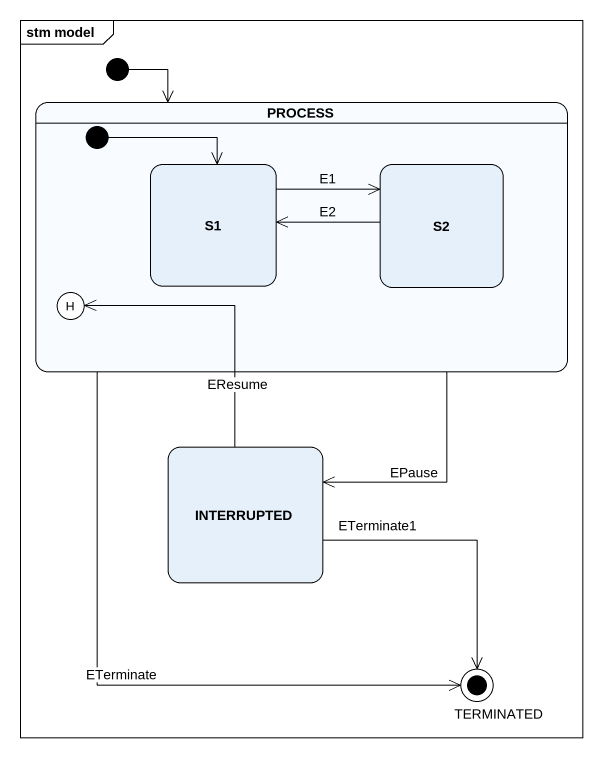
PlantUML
@startuml
mainframe stm model
hide empty description
state "PROCESS" as PROCESS_ {
  state S1
  state S2
  state history1 <<history>>
  [*] --> S1
}
state INTERRUPTED
state TERMINATED <<end>>
[*] --> PROCESS_
PROCESS_ --> INTERRUPTED : EPause
PROCESS_ --> TERMINATED : ETerminate
S1 -right-> S2 : E1
S2 -left-> S1 : E2
INTERRUPTED -up-> history1 : EResume
INTERRUPTED --> TERMINATED : ETerminate1
@enduml
